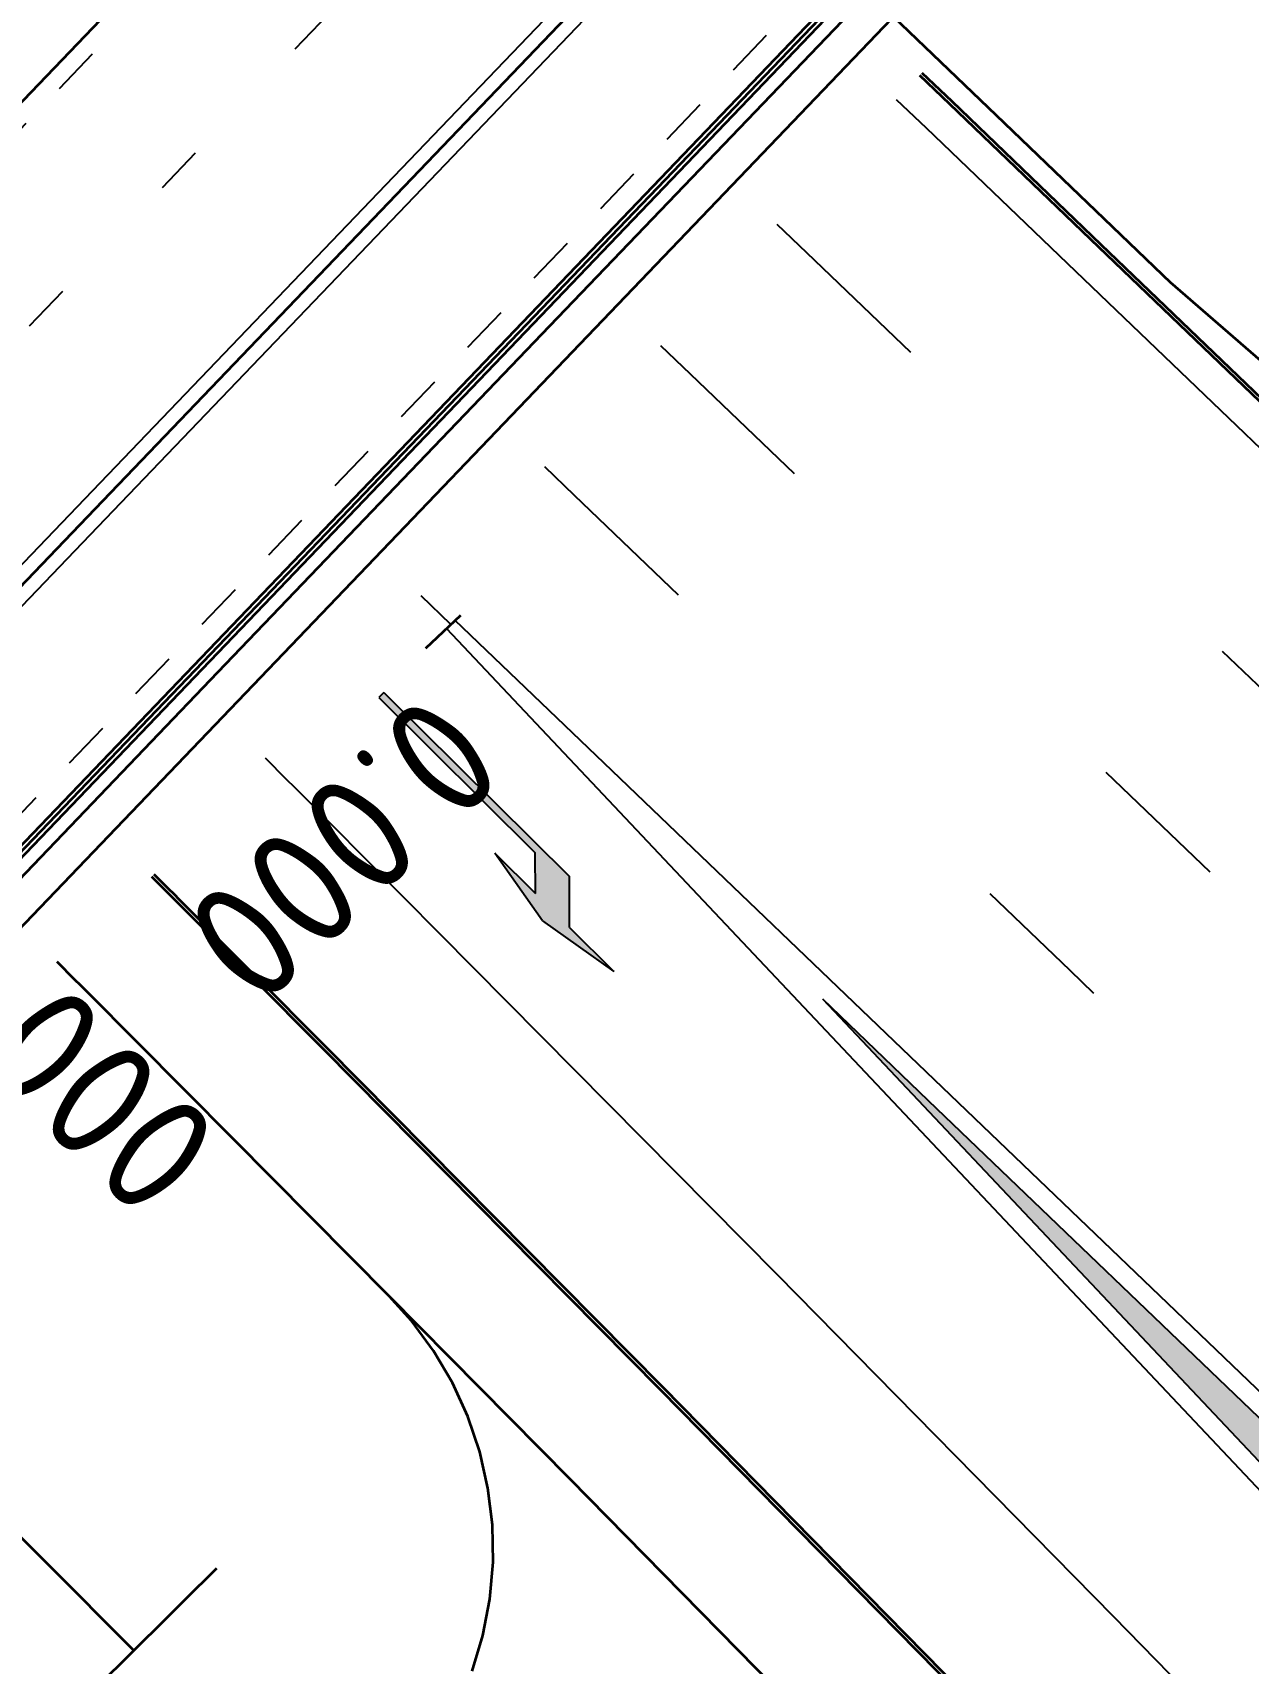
# Model space of a CAD drawing. Header units: metres. Extents: x 134219 to 139178, y 438661 to 444352.
# Drawn here: x 138368.51 to 138393.85, y 439347.55 to 439381.54 of the extents above; entities that cross this region are included whole.
import ezdxf

# ---------------------------------------------------------------- set-up
doc = ezdxf.new("R2010")
doc.units = ezdxf.units.M
for name, pattern in [('11strp', [2, 1, -1]), ('13strp', [4, 1, -3]), ('39strp', [12, 3, -9])]:
    doc.linetypes.add(name, pattern=pattern)
doc.layers.add('Utd-geleiderail-nw', color=8, linetype='glm a2ee v014$0$f2m40080', lineweight=35)
doc.layers.add('Utd-ondergr-nw', color=8, linetype='13strp', lineweight=35)
doc.layers.add('Utd-weg-nw', color=8, linetype='Continuous')
doc.styles.add('alm a2ee v011$0$rtw_iso', font='NLCS-ISO.ttf')
doc.linetypes.add('glm a2ee v014$0$f2m40080', pattern='A,2,-1,[160,RTW.shx,S=0.5,R=0,X=0,Y=0],-1', length=4)

# ---------------------------------------------------------------- blocks, each defined once
blk = doc.blocks.new('Dwm A2 aanvulling$0$pijlre_750')
blk.add_hatch(color=256).paths.add_polyline_path([(5.196, -0.375), (4, -0.375), (5.7, -0.675), (7.5, -0.375), (6.2, -0.375), (5.45, 0.375), (0, 0.375), (0, 0.225), (4.596, 0.225)])
for p, q in [((0, 0.375), (5.45, 0.375)), ((0, 0.375), (0, 0.225)), ((6.2, -0.375), (5.45, 0.375)), ((0, 0.225), (4.596, 0.225)), ((5.196, -0.375), (4.596, 0.225)), ((4, -0.375), (5.196, -0.375)), ((5.7, -0.675), (4, -0.375)), ((5.7, -0.675), (7.5, -0.375)), ((6.2, -0.375), (7.5, -0.375))]:
    blk.add_line(p, q)

msp = doc.modelspace()

# ---------------------------------------------------------------- hatches: boundary and pattern name
at = {"layer": 'Utd-weg-nw', "linetype": 'Continuous'}
msp.add_hatch(color=256, dxfattribs=at).paths.add_polyline_path([(138384.975, 439361.389), (138391.151, 439354.844), (138398.015, 439347.572), (138404.879, 439340.299), (138411.743, 439333.027), (138418.606, 439325.754), (138425.254, 439318.711), (138427.281, 439320.826), (138423.445, 439324.504), (138416.227, 439331.425), (138409.009, 439338.346), (138401.79, 439345.266), (138394.572, 439352.187), (138387.354, 439359.108)])

# ---------------------------------------------------------------- linework, layer by layer
at = {"layer": 'Utd-geleiderail-nw', "linetype": 'Continuous', "flags": 128}
for points in [[(138322.364, 439447.968), (138368.561, 439399.015), (138388.588, 439379.813), (138392.222, 439376.329)], [(138392.218, 439376.333), (138415.694, 439355.972), (138428.234, 439343.949), (138435.453, 439337.028), (138442.671, 439330.107), (138449.889, 439323.187)]]:
    msp.add_lwpolyline(points, dxfattribs=at)
at = {"layer": 'Utd-ondergr-nw', "linetype": 'Continuous'}
for p, q in [((138363.72, 439358.144), (138415.607, 439412.299)), ((138364.716, 439360.886), (138404.195, 439402.087)), ((138364.798, 439360.841), (138404.25, 439402.014)), ((138364.879, 439360.796), (138404.304, 439401.941))]:
    msp.add_line(p, q, dxfattribs=at)
at = {"layer": 'Utd-ondergr-nw', "color": 7, "linetype": 'Continuous'}
msp.add_line((138377.424, 439369.389), (138376.697, 439368.703), dxfattribs=at)
at = {"layer": 'Utd-ondergr-nw', "linetype": 'Continuous', "flags": 128}
for points in [[(138354.959, 439366.189), (138357.381, 439368.715), (138364.299, 439375.936), (138371.218, 439383.156), (138378.136, 439390.377), (138382.975, 439395.427), (138385.055, 439397.597), (138385.082, 439397.627), (138391.936, 439404.854), (138398.817, 439412.11), (138404.955, 439418.693), (138405.647, 439419.415), (138407.031, 439420.859)], [(138363.028, 439358.457), (138365.45, 439360.984), (138372.368, 439368.205), (138379.287, 439375.425), (138386.205, 439382.646), (138391.044, 439387.696), (138393.123, 439389.866), (138393.152, 439389.894), (138400.204, 439396.932), (138407.284, 439403.997), (138413.656, 439410.356), (138414.348, 439411.078), (138415.732, 439412.522)], [(138359.995, 439361.363), (138362.417, 439363.89), (138369.336, 439371.11), (138376.254, 439378.331), (138383.172, 439385.551), (138388.012, 439390.602), (138390.091, 439392.772)], [(138386.993, 439380.65), (138387.614, 439380.054)], [(138387.042, 439380.7), (138387.663, 439380.105)], [(138387.614, 439380.054), (138390.724, 439377.073), (138397.942, 439370.152), (138405.161, 439363.231), (138412.379, 439356.31), (138419.597, 439349.39), (138426.816, 439342.469), (138434.034, 439335.548), (138441.252, 439328.628), (138448.47, 439321.707), (138455.689, 439314.786)], [(138387.663, 439380.105), (138390.772, 439377.123), (138397.991, 439370.202), (138405.209, 439363.282), (138412.427, 439356.361), (138419.646, 439349.44), (138426.864, 439342.52), (138434.082, 439335.599), (138441.301, 439328.678), (138448.519, 439321.757), (138455.737, 439314.837)], [(138370.99, 439363.948), (138371.314, 439363.623)], [(138371.039, 439363.998), (138371.365, 439363.671)], [(138371.314, 439363.623), (138371.38, 439363.557), (138371.536, 439363.4), (138374.565, 439360.353), (138381.591, 439353.252), (138388.594, 439346.129), (138395.576, 439338.984), (138402.535, 439331.818), (138409.472, 439324.63), (138416.386, 439317.42), (138423.277, 439310.189), (138423.633, 439309.814), (138427.054, 439306.212)], [(138371.365, 439363.671), (138371.43, 439363.606), (138371.586, 439363.45), (138374.615, 439360.402), (138381.641, 439353.301), (138388.644, 439346.178), (138395.626, 439339.033), (138402.585, 439331.867), (138409.522, 439324.678), (138416.436, 439317.468), (138423.328, 439310.237), (138423.683, 439309.863), (138427.105, 439306.26), (138434.034, 439299.064), (138440.898, 439291.791), (138442.555, 439290.035), (138447.762, 439284.519), (138454.625, 439277.246)], [(138369.015, 439362.176), (138369.386, 439361.803)], [(138369.386, 439361.803), (138369.502, 439361.687), (138369.658, 439361.531), (138372.684, 439358.486), (138375.941, 439355.2), (138379.704, 439351.391), (138386.702, 439344.274), (138393.678, 439337.135), (138400.631, 439329.975), (138407.562, 439322.793), (138414.47, 439315.589), (138421.356, 439308.363), (138421.711, 439307.99), (138425.133, 439304.387), (138432.107, 439297.245), (138438.971, 439289.972), (138440.628, 439288.216), (138445.834, 439282.7), (138452.698, 439275.427)], [(138370.616, 439347.812), (138363.319, 439355.137)], [(138377.667, 439347.386), (138377.891, 439348.127), (138378.038, 439348.888), (138378.105, 439349.659), (138378.093, 439350.433), (138378, 439351.202), (138377.829, 439351.957), (138377.581, 439352.69), (138377.259, 439353.394), (138376.866, 439354.061), (138376.406, 439354.684), (138375.941, 439355.2)], [(138341.748, 439311.431), (138343.371, 439314.052), (138345.037, 439316.644), (138346.745, 439319.206), (138348.494, 439321.737), (138350.284, 439324.237), (138352.114, 439326.704), (138353.984, 439329.139), (138355.893, 439331.541), (138357.84, 439333.909), (138359.825, 439336.242), (138360.022, 439336.47), (138361.844, 439338.542), (138363.895, 439340.811), (138365.977, 439343.049), (138368.088, 439345.256), (138369.864, 439347.063), (138371.312, 439348.506), (138371.668, 439348.858), (138372.347, 439349.528)]]:
    msp.add_lwpolyline(points, dxfattribs=at)
at = {"layer": 'Utd-weg-nw', "linetype": '11strp', "flags": 128}
for points in [[(138355.23, 439365.929), (138357.652, 439368.456), (138364.57, 439375.676), (138371.489, 439382.897), (138378.407, 439390.117), (138383.246, 439395.168), (138385.325, 439397.338), (138385.353, 439397.367), (138392.206, 439404.594), (138399.087, 439411.851), (138405.226, 439418.433), (138405.918, 439419.155), (138407.302, 439420.599)], [(138362.36, 439359.097), (138364.782, 439361.624), (138371.7, 439368.845), (138378.619, 439376.065), (138385.537, 439383.286), (138390.376, 439388.336), (138392.456, 439390.506), (138392.484, 439390.534), (138399.536, 439397.572), (138406.616, 439404.637), (138412.988, 439410.996), (138413.68, 439411.718), (138415.064, 439413.162)]]:
    msp.add_lwpolyline(points, dxfattribs=at)
at = {"layer": 'Utd-weg-nw', "linetype": 'Continuous', "flags": 128}
for points in [[(138359.779, 439361.571), (138362.201, 439364.097), (138369.119, 439371.318), (138376.037, 439378.538), (138382.956, 439385.759), (138387.795, 439390.809), (138389.874, 439392.979), (138389.899, 439393.011), (138396.102, 439400.862), (138402.329, 439408.744), (138407.934, 439415.839), (138408.626, 439416.561), (138410.009, 439418.005)], [(138360.212, 439361.156), (138362.634, 439363.682), (138369.552, 439370.903), (138376.471, 439378.123), (138383.389, 439385.344), (138388.228, 439390.394), (138390.307, 439392.564), (138390.336, 439392.593), (138397.319, 439399.695), (138404.331, 439406.826), (138410.642, 439413.244), (138411.333, 439413.966), (138412.717, 439415.411)], [(138386.509, 439380.144), (138387.13, 439379.549)], [(138387.13, 439379.549), (138390.24, 439376.567), (138397.458, 439369.647), (138404.676, 439362.726), (138411.894, 439355.805), (138419.113, 439348.884), (138426.331, 439341.964), (138433.549, 439335.043), (138440.768, 439328.122), (138447.986, 439321.202), (138455.204, 439314.281)], [(138377.303, 439369.299), (138380.412, 439366.317), (138387.63, 439359.397), (138394.849, 439352.476), (138402.067, 439345.555), (138409.285, 439338.634), (138416.504, 439331.714), (138423.722, 439324.793), (138430.94, 439317.872), (138438.159, 439310.952), (138445.377, 439304.031), (138452.595, 439297.11)], [(138377.133, 439369.115), (138383.997, 439361.842), (138390.861, 439354.57), (138397.724, 439347.297), (138404.588, 439340.025), (138411.452, 439332.752), (138418.315, 439325.48), (138425.179, 439318.207), (138432.043, 439310.935), (138438.907, 439303.662), (138445.77, 439296.39), (138447.428, 439294.634), (138452.634, 439289.117)], [(138373.357, 439366.418), (138373.802, 439365.971)], [(138373.802, 439365.971), (138373.804, 439365.969), (138373.96, 439365.813), (138376.992, 439362.762), (138384.026, 439355.653), (138391.037, 439348.523), (138398.026, 439341.371), (138404.992, 439334.197), (138411.936, 439327.001), (138418.858, 439319.783), (138425.757, 439312.544), (138426.112, 439312.17), (138429.534, 439308.567), (138436.398, 439301.294), (138443.261, 439294.022), (138444.919, 439292.266), (138450.125, 439286.749)]]:
    msp.add_lwpolyline(points, dxfattribs=at)
at = {"layer": 'Utd-weg-nw', "linetype": '13strp', "flags": 128}
for points in [[(138357.378, 439363.871), (138359.8, 439366.398), (138366.718, 439373.618), (138373.637, 439380.839), (138380.555, 439388.059), (138385.394, 439393.11), (138387.473, 439395.28), (138387.502, 439395.308), (138394.547, 439402.351), (138401.621, 439409.423), (138407.988, 439415.787)], [(138376.598, 439369.801), (138377.216, 439369.208)]]:
    msp.add_lwpolyline(points, dxfattribs=at)
at = {"layer": 'Utd-weg-nw', "linetype": '39strp', "flags": 128}
for points in [[(138384.018, 439377.545), (138384.638, 439376.95)], [(138384.638, 439376.95), (138387.748, 439373.969), (138394.966, 439367.048), (138402.185, 439360.127), (138409.403, 439353.207), (138416.621, 439346.286), (138423.84, 439339.365), (138431.058, 439332.444), (138438.276, 439325.524), (138445.495, 439318.603), (138452.713, 439311.682), (138459.931, 439304.762), (138467.149, 439297.841), (138474.368, 439290.92), (138481.586, 439284), (138488.804, 439277.079), (138496.023, 439270.158), (138503.241, 439263.237), (138510.459, 439256.317), (138517.678, 439249.396), (138524.896, 439242.475), (138532.114, 439235.555), (138539.332, 439228.634), (138546.551, 439221.713), (138553.769, 439214.793), (138560.987, 439207.872), (138568.206, 439200.951), (138575.424, 439194.03), (138582.642, 439187.11), (138589.861, 439180.189), (138597.079, 439173.268), (138604.297, 439166.348), (138611.515, 439159.427), (138618.734, 439152.506), (138625.952, 439145.585), (138633.17, 439138.665), (138640.389, 439131.744), (138647.607, 439124.823), (138654.825, 439117.903), (138662.044, 439110.982), (138669.262, 439104.061), (138676.48, 439097.141), (138683.698, 439090.22), (138690.917, 439083.299), (138698.135, 439076.378), (138705.353, 439069.458), (138712.572, 439062.537), (138719.79, 439055.616), (138722.287, 439053.222), (138727.008, 439048.696), (138734.227, 439041.775), (138741.445, 439034.854), (138748.663, 439027.934), (138755.881, 439021.013), (138763.1, 439014.092), (138770.318, 439007.171), (138777.536, 439000.251), (138784.755, 438993.33), (138791.973, 438986.409), (138799.097, 438979.579)], [(138381.597, 439375.018), (138382.216, 439374.424)], [(138382.216, 439374.424), (138385.326, 439371.442), (138392.544, 439364.522), (138399.762, 439357.601), (138406.981, 439350.68), (138414.199, 439343.759), (138421.417, 439336.839), (138428.636, 439329.918), (138435.854, 439322.997), (138443.072, 439316.077), (138450.291, 439309.156), (138457.509, 439302.235), (138464.727, 439295.315), (138471.945, 439288.394), (138479.164, 439281.473), (138486.382, 439274.552), (138493.6, 439267.632), (138500.819, 439260.711), (138508.037, 439253.79), (138515.255, 439246.87), (138522.474, 439239.949), (138529.692, 439233.028), (138536.91, 439226.108), (138544.129, 439219.187), (138551.347, 439212.266), (138558.565, 439205.345), (138565.783, 439198.425), (138573.002, 439191.504), (138580.22, 439184.583), (138587.438, 439177.663), (138594.657, 439170.742), (138601.875, 439163.821), (138609.093, 439156.9), (138616.312, 439149.98), (138623.53, 439143.059), (138630.748, 439136.138), (138637.966, 439129.218), (138645.185, 439122.297), (138652.403, 439115.376), (138659.621, 439108.456), (138666.84, 439101.535), (138674.058, 439094.614), (138681.276, 439087.693), (138688.495, 439080.773), (138695.713, 439073.852), (138702.931, 439066.931), (138710.149, 439060.011), (138717.368, 439053.09), (138719.865, 439050.696), (138724.586, 439046.169), (138731.804, 439039.249), (138739.023, 439032.328), (138746.241, 439025.407), (138753.459, 439018.486), (138760.678, 439011.566), (138767.896, 439004.645), (138775.114, 438997.724), (138782.332, 438990.804), (138789.551, 438983.883), (138796.675, 438977.052)], [(138379.175, 439372.49), (138379.794, 439371.897)], [(138379.794, 439371.897), (138382.904, 439368.916), (138390.122, 439361.995), (138397.34, 439355.074), (138404.559, 439348.154), (138411.777, 439341.233), (138418.995, 439334.312), (138426.213, 439327.392), (138433.432, 439320.471), (138440.65, 439313.55), (138447.868, 439306.63), (138455.087, 439299.709), (138462.305, 439292.788), (138469.523, 439285.867), (138476.742, 439278.947), (138483.96, 439272.026), (138491.178, 439265.105), (138498.396, 439258.185), (138505.615, 439251.264), (138512.833, 439244.343), (138520.051, 439237.423), (138527.27, 439230.502), (138534.488, 439223.581), (138541.706, 439216.66), (138548.925, 439209.74), (138556.143, 439202.819), (138563.361, 439195.898), (138570.579, 439188.978), (138577.798, 439182.057), (138585.016, 439175.136), (138592.234, 439168.215), (138599.453, 439161.295), (138606.671, 439154.374), (138613.889, 439147.453), (138621.108, 439140.533), (138628.326, 439133.612), (138635.544, 439126.691), (138642.762, 439119.771), (138649.981, 439112.85), (138657.199, 439105.929), (138664.417, 439099.008), (138671.636, 439092.088), (138678.854, 439085.167), (138686.072, 439078.246), (138693.291, 439071.326), (138700.509, 439064.405), (138707.727, 439057.484), (138714.945, 439050.564), (138717.443, 439048.169), (138722.164, 439043.643), (138729.382, 439036.722), (138736.6, 439029.801), (138743.819, 439022.881), (138751.037, 439015.96), (138758.255, 439009.039), (138765.474, 439002.119), (138772.692, 438995.198), (138779.91, 438988.277), (138787.128, 438981.356), (138794.253, 438974.526)]]:
    msp.add_lwpolyline(points, dxfattribs=at)
at = {"layer": 'Utd-weg-nw', "linetype": 'Continuous'}
msp.add_lwpolyline([(138384.975, 439361.389), (138391.151, 439354.844), (138398.015, 439347.572), (138404.879, 439340.299), (138411.743, 439333.027), (138418.606, 439325.754), (138425.254, 439318.711), (138427.281, 439320.826), (138423.445, 439324.504), (138416.227, 439331.425), (138409.009, 439338.346), (138401.79, 439345.266), (138394.572, 439352.187), (138387.354, 439359.108), (138384.975, 439361.389)], close=True, dxfattribs=at)

# ---------------------------------------------------------------- block references
at = {"layer": 'Utd-weg-nw', "linetype": 'Continuous', "rotation": 315.2053258356346}
msp.add_blockref('Dwm A2 aanvulling$0$pijlre_750', (138375.566, 439367.519), dxfattribs=at)

# ---------------------------------------------------------------- texts
at = {"layer": 'Utd-ondergr-nw', "color": 7, "style": 'alm a2ee v011$0$rtw_iso'}
for s, rotation, p in [('0.000', 223.3436, (138376.762, 439367.905)), ('100.000', 316.2241, (138363.572, 439363.649))]:
    msp.add_text(s, height=2.5, rotation=rotation, dxfattribs=at).set_placement(p)

doc.saveas('drawing.dxf')
